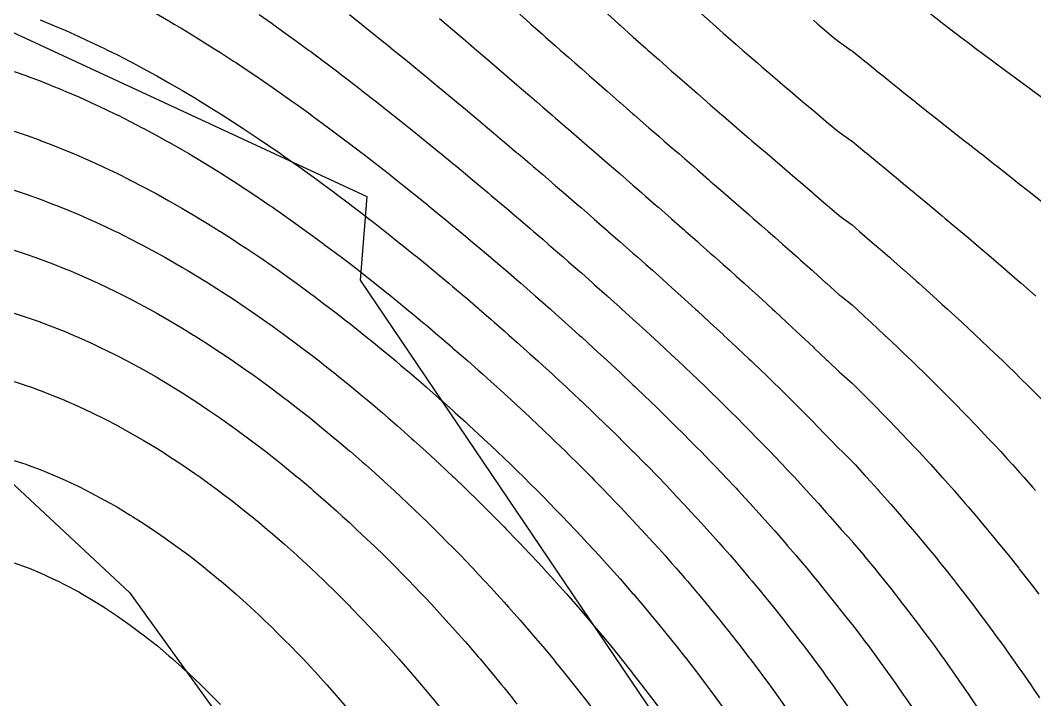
# Model space of a CAD drawing. Extents: x 1412553 to 1415230, y 4927294 to 4931784.
# Drawn here: x 1412633.37 to 1412646.69, y 4931578.79 to 4931587.71 of the extents above; entities that cross this region are included whole.
import ezdxf

# ---------------------------------------------------------------- set-up
doc = ezdxf.new("R2010")
doc.units = 0
doc.header["$MEASUREMENT"] = 0
doc.layers.get('0').update_dxf_attribs({"linetype": 'CONTINUOUS'})
doc.layers.add('LINE', color=2, linetype='CONTINUOUS')

msp = doc.modelspace()

# ---------------------------------------------------------------- linework, layer by layer
at = {"color": 4}
for points in [[(1412624.31, 4931582.43), (1412625.64, 4931584.3), (1412628.73, 4931586.46), (1412633.2, 4931587.59), (1412637.92, 4931585.4), (1412637.83, 4931584.3), (1412637.83, 4931584.3), (1412645.14, 4931573.48), (1412645.14, 4931573.48), (1412645.14, 4931573.48), (1412646.51, 4931569.94), (1412645.58, 4931567.64)], [(1412625.83, 4931580.38), (1412628.75, 4931581.8), (1412632.64, 4931582.21), (1412634.8, 4931580.2), (1412637.58, 4931576.34), (1412641.3, 4931568.83), (1412646.46, 4931561.43), (1412653.58, 4931556.32), (1412661.21, 4931552.91), (1412664.41, 4931553.01), (1412671.43, 4931552.25), (1412680.76, 4931551.75), (1412690.96, 4931557.29), (1412699.75, 4931563.42), (1412708.32, 4931567.05)]]:
    msp.add_lwpolyline(points, dxfattribs=at)
at = {"layer": 'LINE'}
for points in [[(1412635.15047, 4931587.803523), (1412635.319749, 4931587.705391), (1412635.390401, 4931587.66317), (1412635.489028, 4931587.604786), (1412635.658307, 4931587.501536), (1412635.671919, 4931587.493007), (1412635.827586, 4931587.396303), (1412635.942609, 4931587.322844), (1412635.996865, 4931587.288461), (1412636.166144, 4931587.178416), (1412636.204792, 4931587.152681), (1412636.335423, 4931587.066296), (1412636.459104, 4931586.982517), (1412636.504702, 4931586.95182), (1412636.673981, 4931586.835326), (1412636.706684, 4931586.812354), (1412636.84326, 4931586.716942), (1412636.948078, 4931586.642191), (1412637.012539, 4931586.59644), (1412637.181818, 4931586.473958), (1412637.184441, 4931586.472028), (1412637.351097, 4931586.349909), (1412637.41554, 4931586.301865), (1412637.520376, 4931586.223979), (1412637.642585, 4931586.131702), (1412637.689655, 4931586.096261), (1412637.858934, 4931585.966878), (1412637.865829, 4931585.961538), (1412638.028213, 4931585.836079), (1412638.085306, 4931585.791375), (1412638.197492, 4931585.703674), (1412638.301675, 4931585.621212), (1412638.366771, 4931585.569739), (1412638.515151, 4931585.451049), (1412638.53605, 4931585.434339), (1412638.705329, 4931585.297609), (1412638.725838, 4931585.280886), (1412638.874608, 4931585.15955), (1412638.933923, 4931585.110723), (1412639.043887, 4931585.02014), (1412639.139662, 4931584.940559), (1412639.213166, 4931584.879397), (1412639.343129, 4931584.770396), (1412639.382445, 4931584.737356), (1412639.544416, 4931584.600233), (1412639.551724, 4931584.59403), (1412639.721003, 4931584.44946), (1412639.743569, 4931584.43007), (1412639.890282, 4931584.303604), (1412639.940676, 4931584.259907), (1412640.059561, 4931584.156413), (1412640.13573, 4931584.089744), (1412640.22884, 4931584.007879), (1412640.328752, 4931583.91958), (1412640.398119, 4931583.857962), (1412640.519729, 4931583.749417), (1412640.567398, 4931583.706622), (1412640.708631, 4931583.579254), (1412640.736677, 4931583.553798), (1412640.895422, 4931583.409091), (1412640.905956, 4931583.39942), (1412641.075235, 4931583.243393), (1412641.080063, 4931583.238928), (1412641.244514, 4931583.085616), (1412641.262524, 4931583.068765), (1412641.413793, 4931582.925997), (1412641.442716, 4931582.898601), (1412641.583072, 4931582.764425), (1412641.62058, 4931582.728438), (1412641.752351, 4931582.600744), (1412641.796027, 4931582.558275), (1412641.92163, 4931582.43484), (1412641.969017, 4931582.388112), (1412642.090909, 4931582.266553), (1412642.139481, 4931582.217949), (1412642.260188, 4931582.095708), (1412642.307352, 4931582.047786), (1412642.429467, 4931581.922136), (1412642.472584, 4931581.877622), (1412642.598746, 4931581.74564), (1412642.635121, 4931581.707459), (1412642.768025, 4931581.566018), (1412642.794926, 4931581.537296), (1412642.937304, 4931581.383069), (1412642.951968, 4931581.367133), (1412643.106214, 4931581.19697), (1412643.106583, 4931581.196557), (1412643.257741, 4931581.026807), (1412643.275862, 4931581.006133), (1412643.406481, 4931580.856643), (1412643.445141, 4931580.811672), (1412643.552434, 4931580.68648), (1412643.61442, 4931580.612934), (1412643.695617, 4931580.516317), (1412643.783699, 4931580.409695), (1412643.83605, 4931580.346154), (1412643.952978, 4931580.201734), (1412643.973768, 4931580.175991), (1412644.10888, 4931580.005828), (1412644.122257, 4931579.988697), (1412644.246565, 4931579.835664), (1412644.291536, 4931579.77916), (1412644.378251, 4931579.665501), (1412644.460815, 4931579.555311), (1412644.505672, 4931579.495338), (1412644.630094, 4931579.325955), (1412644.630667, 4931579.325175), (1412644.75357, 4931579.155012), (1412644.799373, 4931579.090458), (1412644.874241, 4931578.984848), (1412644.968652, 4931578.849313), (1412644.992761, 4931578.814685), (1412645.109376, 4931578.644522)], [(1412636.504702, 4931587.790336), (1412636.673981, 4931587.670598), (1412636.684276, 4931587.66317), (1412636.84326, 4931587.549448), (1412636.920536, 4931587.493007), (1412637.012539, 4931587.426352), (1412637.152614, 4931587.322844), (1412637.181818, 4931587.301422), (1412637.351097, 4931587.175038), (1412637.380546, 4931587.152681), (1412637.520376, 4931587.047235), (1412637.604776, 4931586.982517), (1412637.689655, 4931586.917825), (1412637.825882, 4931586.812354), (1412637.858934, 4931586.786904), (1412638.028213, 4931586.654704), (1412638.044033, 4931586.642191), (1412638.197492, 4931586.521397), (1412638.259407, 4931586.472028), (1412638.366771, 4931586.386778), (1412638.472435, 4931586.301865), (1412638.53605, 4931586.250926), (1412638.683283, 4931586.131702), (1412638.705329, 4931586.113902), (1412638.874608, 4931585.975893), (1412638.89206, 4931585.961538), (1412639.043887, 4931585.836951), (1412639.098932, 4931585.791375), (1412639.213166, 4931585.696958), (1412639.304061, 4931585.621212), (1412639.382445, 4931585.555962), (1412639.507522, 4931585.451049), (1412639.551724, 4931585.413991), (1412639.709378, 4931585.280886), (1412639.721003, 4931585.27107), (1412639.890282, 4931585.127312), (1412639.909709, 4931585.110723), (1412640.059561, 4931584.982653), (1412640.108544, 4931584.940559), (1412640.22884, 4931584.837028), (1412640.305871, 4931584.770396), (1412640.398119, 4931584.690427), (1412640.501679, 4931584.600233), (1412640.567398, 4931584.542832), (1412640.695938, 4931584.43007), (1412640.736677, 4931584.394204), (1412640.888607, 4931584.259907), (1412640.905956, 4931584.244506), (1412641.075235, 4931584.093688), (1412641.07965, 4931584.089744), (1412641.244514, 4931583.9417), (1412641.269063, 4931583.91958), (1412641.413793, 4931583.788423), (1412641.456697, 4931583.749417), (1412641.583072, 4931583.633774), (1412641.642466, 4931583.579254), (1412641.752351, 4931583.477655), (1412641.826283, 4931583.409091), (1412641.92163, 4931583.319958), (1412642.008052, 4931583.238928), (1412642.090909, 4931583.160562), (1412642.187684, 4931583.068765), (1412642.260188, 4931582.999337), (1412642.365081, 4931582.898601), (1412642.429467, 4931582.836137), (1412642.540161, 4931582.728438), (1412642.598746, 4931582.67081), (1412642.712825, 4931582.558275), (1412642.768025, 4931582.503186), (1412642.883003, 4931582.388112), (1412642.937304, 4931582.333091), (1412643.050617, 4931582.217949), (1412643.106583, 4931582.160335), (1412643.215605, 4931582.047786), (1412643.275862, 4931581.984717), (1412643.377901, 4931581.877622), (1412643.445141, 4931581.806031), (1412643.537471, 4931581.707459), (1412643.61442, 4931581.624067), (1412643.694273, 4931581.537296), (1412643.783699, 4931581.438593), (1412643.848278, 4931581.367133), (1412643.952978, 4931581.249392), (1412643.999479, 4931581.19697), (1412644.122257, 4931581.056237), (1412644.149477, 4931581.026807), (1412644.291536, 4931580.870125), (1412644.303036, 4931580.856643), (1412644.445791, 4931580.68648), (1412644.460815, 4931580.668265), (1412644.585886, 4931580.516317), (1412644.630094, 4931580.461627), (1412644.723272, 4931580.346154), (1412644.799373, 4931580.250096), (1412644.858, 4931580.175991), (1412644.968652, 4931580.033496), (1412644.990114, 4931580.005828), (1412645.119833, 4931579.835664), (1412645.137931, 4931579.811512), (1412645.247276, 4931579.665501), (1412645.30721, 4931579.583971), (1412645.372353, 4931579.495338), (1412645.476489, 4931579.351021), (1412645.495143, 4931579.325175), (1412645.615982, 4931579.155012), (1412645.645768, 4931579.112363), (1412645.734905, 4931578.984848), (1412645.815047, 4931578.868179), (1412645.851846, 4931578.814685), (1412645.967047, 4931578.644522)], [(1412637.689655, 4931587.788623), (1412637.84732, 4931587.66317), (1412637.858934, 4931587.654007), (1412638.028213, 4931587.518618), (1412638.059801, 4931587.493007), (1412638.197492, 4931587.382247), (1412638.270373, 4931587.322844), (1412638.366771, 4931587.244844), (1412638.479275, 4931587.152681), (1412638.53605, 4931587.10648), (1412638.686647, 4931586.982517), (1412638.705329, 4931586.967232), (1412638.874608, 4931586.82736), (1412638.892605, 4931586.812354), (1412639.043887, 4931586.686892), (1412639.097297, 4931586.642191), (1412639.213166, 4931586.545686), (1412639.300858, 4931586.472028), (1412639.382445, 4931586.403787), (1412639.503365, 4931586.301865), (1412639.551724, 4931586.26125), (1412639.704869, 4931586.131702), (1412639.721003, 4931586.118093), (1412639.890282, 4931585.974486), (1412639.905465, 4931585.961538), (1412640.059561, 4931585.830417), (1412640.105196, 4931585.791375), (1412640.22884, 4931585.685764), (1412640.304039, 4931585.621212), (1412640.398119, 4931585.540528), (1412640.501978, 4931585.451049), (1412640.567398, 4931585.394702), (1412640.698993, 4931585.280886), (1412640.736677, 4931585.248277), (1412640.895038, 4931585.110723), (1412640.905956, 4931585.101228), (1412641.075235, 4931584.953602), (1412641.090151, 4931584.940559), (1412641.244514, 4931584.805317), (1412641.284252, 4931584.770396), (1412641.413793, 4931584.656245), (1412641.47718, 4931584.600233), (1412641.583072, 4931584.506337), (1412641.668856, 4931584.43007), (1412641.752351, 4931584.355517), (1412641.859163, 4931584.259907), (1412641.92163, 4931584.20371), (1412642.048003, 4931584.089744), (1412642.090909, 4931584.050823), (1412642.235247, 4931583.91958), (1412642.260188, 4931583.896752), (1412642.420781, 4931583.749417), (1412642.429467, 4931583.74139), (1412642.598746, 4931583.58463), (1412642.604542, 4931583.579254), (1412642.768025, 4931583.42632), (1412642.786402, 4931583.409091), (1412642.937304, 4931583.266308), (1412642.966177, 4931583.238928), (1412643.106583, 4931583.104444), (1412643.143751, 4931583.068765), (1412643.275862, 4931582.940567), (1412643.319012, 4931582.898601), (1412643.445141, 4931582.774509), (1412643.491864, 4931582.728438), (1412643.61442, 4931582.606086), (1412643.662204, 4931582.558275), (1412643.783699, 4931582.435108), (1412643.829954, 4931582.388112), (1412643.952978, 4931582.261371), (1412643.995035, 4931582.217949), (1412644.122257, 4931582.084678), (1412644.160404, 4931582.047786), (1412644.291536, 4931581.918651), (1412644.329931, 4931581.877622), (1412644.460815, 4931581.735509), (1412644.486595, 4931581.707459), (1412644.630094, 4931581.54872), (1412644.640401, 4931581.537296), (1412644.791423, 4931581.367133), (1412644.799373, 4931581.358025), (1412644.939715, 4931581.19697), (1412644.968652, 4931581.163164), (1412645.085199, 4931581.026807), (1412645.137931, 4931580.963972), (1412645.227895, 4931580.856643), (1412645.30721, 4931580.760245), (1412645.367845, 4931580.68648), (1412645.476489, 4931580.551785), (1412645.505081, 4931580.516317), (1412645.639737, 4931580.346154), (1412645.645768, 4931580.338404), (1412645.772143, 4931580.175991), (1412645.815047, 4931580.119784), (1412645.902067, 4931580.005828), (1412645.984326, 4931579.896033), (1412646.029591, 4931579.835664), (1412646.153605, 4931579.667105), (1412646.154787, 4931579.665501), (1412646.278275, 4931579.495338), (1412646.322884, 4931579.432731), (1412646.399684, 4931579.325175), (1412646.492163, 4931579.193301), (1412646.519087, 4931579.155012), (1412646.636887, 4931578.984848), (1412646.661442, 4931578.948844), (1412646.753268, 4931578.814685)], [(1412639.890282, 4931587.827158), (1412640.059561, 4931587.676558), (1412640.07454, 4931587.66317), (1412640.22884, 4931587.52641), (1412640.266358, 4931587.493007), (1412640.398119, 4931587.376604), (1412640.45873, 4931587.322844), (1412640.567398, 4931587.227144), (1412640.651659, 4931587.152681), (1412640.736677, 4931587.078036), (1412640.845138, 4931586.982517), (1412640.905956, 4931586.929265), (1412641.03913, 4931586.812354), (1412641.075235, 4931586.780821), (1412641.233607, 4931586.642191), (1412641.244514, 4931586.632686), (1412641.413793, 4931586.484992), (1412641.428639, 4931586.472028), (1412641.583072, 4931586.337643), (1412641.624136, 4931586.301865), (1412641.752351, 4931586.190469), (1412641.819917, 4931586.131702), (1412641.92163, 4931586.043413), (1412642.015875, 4931585.961538), (1412642.090909, 4931585.896431), (1412642.211887, 4931585.791375), (1412642.260188, 4931585.749449), (1412642.407827, 4931585.621212), (1412642.429467, 4931585.602408), (1412642.598746, 4931585.45526), (1412642.603596, 4931585.451049), (1412642.768025, 4931585.308054), (1412642.799253, 4931585.280886), (1412642.937304, 4931585.160503), (1412642.994367, 4931585.110723), (1412643.106583, 4931585.012514), (1412643.188766, 4931584.940559), (1412643.275862, 4931584.863991), (1412643.382266, 4931584.770396), (1412643.445141, 4931584.714812), (1412643.574678, 4931584.600233), (1412643.61442, 4931584.564872), (1412643.765827, 4931584.43007), (1412643.783699, 4931584.414048), (1412643.952978, 4931584.26221), (1412643.955547, 4931584.259907), (1412644.122257, 4931584.109277), (1412644.147054, 4931584.089744), (1412644.291536, 4931583.974623), (1412644.351893, 4931583.91958), (1412644.460815, 4931583.819246), (1412644.536543, 4931583.749417), (1412644.630094, 4931583.662208), (1412644.718981, 4931583.579254), (1412644.799373, 4931583.503338), (1412644.89906, 4931583.409091), (1412644.968652, 4931583.342459), (1412645.076654, 4931583.238928), (1412645.137931, 4931583.179389), (1412645.251657, 4931583.068765), (1412645.30721, 4931583.013943), (1412645.423961, 4931582.898601), (1412645.476489, 4931582.845917), (1412645.593494, 4931582.728438), (1412645.645768, 4931582.675113), (1412645.760193, 4931582.558275), (1412645.815047, 4931582.501328), (1412645.924013, 4931582.388112), (1412645.984326, 4931582.324353), (1412646.084913, 4931582.217949), (1412646.153605, 4931582.143975), (1412646.242889, 4931582.047786), (1412646.322884, 4931581.960003), (1412646.397944, 4931581.877622), (1412646.492163, 4931581.772232), (1412646.550079, 4931581.707459), (1412646.661442, 4931581.580485), (1412646.699338, 4931581.537296)], [(1412641.075235, 4931587.8016), (1412641.228386, 4931587.66317), (1412641.244514, 4931587.648712), (1412641.413793, 4931587.496823), (1412641.418047, 4931587.493007), (1412641.583072, 4931587.34608), (1412641.609159, 4931587.322844), (1412641.752351, 4931587.196164), (1412641.8015, 4931587.152681), (1412641.92163, 4931587.047037), (1412641.995006, 4931586.982517), (1412642.090909, 4931586.898631), (1412642.189576, 4931586.812354), (1412642.260188, 4931586.750886), (1412642.385113, 4931586.642191), (1412642.429467, 4931586.603741), (1412642.581494, 4931586.472028), (1412642.598746, 4931586.457123), (1412642.768025, 4931586.311071), (1412642.778717, 4931586.301865), (1412642.937304, 4931586.165566), (1412642.976744, 4931586.131702), (1412643.106583, 4931586.020319), (1412643.175168, 4931585.961538), (1412643.275862, 4931585.875242), (1412643.373807, 4931585.791375), (1412643.445141, 4931585.73024), (1412643.572455, 4931585.621212), (1412643.61442, 4931585.585209), (1412643.770917, 4931585.451049), (1412643.783699, 4931585.44006), (1412643.952978, 4931585.294791), (1412643.969209, 4931585.280886), (1412644.122257, 4931585.149244), (1412644.175294, 4931585.110723), (1412644.291536, 4931585.025735), (1412644.390462, 4931584.940559), (1412644.460815, 4931584.879607), (1412644.586892, 4931584.770396), (1412644.630094, 4931584.732706), (1412644.781938, 4931584.600233), (1412644.799373, 4931584.584899), (1412644.968652, 4931584.436081), (1412644.975499, 4931584.43007), (1412645.137931, 4931584.286132), (1412645.167521, 4931584.259907), (1412645.30721, 4931584.134808), (1412645.357519, 4931584.089744), (1412645.476489, 4931583.98196), (1412645.54532, 4931583.91958), (1412645.645768, 4931583.827422), (1412645.730754, 4931583.749417), (1412645.815047, 4931583.671027), (1412645.913691, 4931583.579254), (1412645.984326, 4931583.51261), (1412646.093993, 4931583.409091), (1412646.153605, 4931583.351976), (1412646.271557, 4931583.238928), (1412646.322884, 4931583.188954), (1412646.446287, 4931583.068765), (1412646.492163, 4931583.023338), (1412646.618113, 4931582.898601), (1412646.661442, 4931582.854944), (1412646.786997, 4931582.728438)], [(1412642.275188, 4931587.833333), (1412642.429467, 4931587.695561), (1412642.465815, 4931587.66317), (1412642.598746, 4931587.545622), (1412642.658387, 4931587.493007), (1412642.768025, 4931587.396948), (1412642.852809, 4931587.322844), (1412642.937304, 4931587.249436), (1412643.048957, 4931587.152681), (1412643.106583, 4931587.103001), (1412643.246695, 4931586.982517), (1412643.275862, 4931586.957544), (1412643.445141, 4931586.812979), (1412643.445876, 4931586.812354), (1412643.61442, 4931586.669559), (1412643.646813, 4931586.642191), (1412643.783699, 4931586.526804), (1412643.848854, 4931586.472028), (1412643.952978, 4931586.384601), (1412644.051768, 4931586.301865), (1412644.122257, 4931586.242851), (1412644.283783, 4931586.131702), (1412644.291536, 4931586.126362), (1412644.460815, 4931585.986248), (1412644.490749, 4931585.961538), (1412644.630094, 4931585.846255), (1412644.696561, 4931585.791375), (1412644.799373, 4931585.706206), (1412644.90216, 4931585.621212), (1412644.968652, 4931585.565991), (1412645.107288, 4931585.451049), (1412645.137931, 4931585.425507), (1412645.30721, 4931585.284653), (1412645.311756, 4931585.280886), (1412645.476489, 4931585.143445), (1412645.515759, 4931585.110723), (1412645.645768, 4931585.00155), (1412645.718482, 4931584.940559), (1412645.815047, 4931584.858851), (1412645.919678, 4931584.770396), (1412645.984326, 4931584.715205), (1412646.119104, 4931584.600233), (1412646.153605, 4931584.570482), (1412646.31654, 4931584.43007), (1412646.322884, 4931584.424538), (1412646.492163, 4931584.277273), (1412646.51215, 4931584.259907), (1412646.661442, 4931584.128478), (1412646.705463, 4931584.089744)], [(1412645.30721, 4931587.811356), (1412645.476489, 4931587.679587), (1412645.497777, 4931587.66317), (1412645.645768, 4931587.549459), (1412645.719788, 4931587.493007), (1412645.815047, 4931587.420547), (1412645.944394, 4931587.322844), (1412645.984326, 4931587.292726), (1412646.153605, 4931587.166067), (1412646.171667, 4931587.152681), (1412646.322884, 4931587.04062), (1412646.40182, 4931586.982517), (1412646.492163, 4931586.915943), (1412646.633609, 4931586.812354), (1412646.661442, 4931586.791927), (1412646.830721, 4931586.66874)], [(1412633.626959, 4931587.720965), (1412633.765967, 4931587.66317), (1412633.796238, 4931587.650724), (1412633.965517, 4931587.577933), (1412634.134796, 4931587.501938), (1412634.153889, 4931587.493007), (1412634.304075, 4931587.423432), (1412634.473354, 4931587.341813), (1412634.511229, 4931587.322844), (1412634.642633, 4931587.257597), (1412634.811912, 4931587.170364), (1412634.84506, 4931587.152681), (1412634.981191, 4931587.080609), (1412635.15047, 4931586.987835), (1412635.159872, 4931586.982517), (1412635.319749, 4931586.892699), (1412635.458298, 4931586.812354), (1412635.489028, 4931586.794636), (1412635.658307, 4931586.694147), (1412635.743382, 4931586.642191), (1412635.827586, 4931586.591017), (1412635.996865, 4931586.485294), (1412636.017583, 4931586.472028), (1412636.166144, 4931586.377293), (1412636.281517, 4931586.301865), (1412636.335423, 4931586.266742), (1412636.504702, 4931586.153867), (1412636.537238, 4931586.131702), (1412636.673981, 4931586.038791), (1412636.785294, 4931585.961538), (1412636.84326, 4931585.921391), (1412637.012539, 4931585.801807), (1412637.027045, 4931585.791375), (1412637.181818, 4931585.680233), (1412637.262556, 4931585.621212), (1412637.351097, 4931585.556536), (1412637.493134, 4931585.451049), (1412637.520376, 4931585.43082), (1412637.689655, 4931585.303208), (1412637.718851, 4931585.280886), (1412637.858934, 4931585.173736), (1412637.940194, 4931585.110723), (1412638.028213, 4931585.042405), (1412638.157761, 4931584.940559), (1412638.197492, 4931584.909273), (1412638.366771, 4931584.774414), (1412638.371762, 4931584.770396), (1412638.53605, 4931584.637859), (1412638.582216, 4931584.600233), (1412638.705329, 4931584.499622), (1412638.789623, 4931584.43007), (1412638.874608, 4931584.359718), (1412638.994111, 4931584.259907), (1412639.043887, 4931584.218175), (1412639.195819, 4931584.089744), (1412639.213166, 4931584.075016), (1412639.382445, 4931583.930226), (1412639.394807, 4931583.91958), (1412639.551724, 4931583.783776), (1412639.591162, 4931583.749417), (1412639.721003, 4931583.63566), (1412639.784987, 4931583.579254), (1412639.890282, 4931583.485856), (1412639.976324, 4931583.409091), (1412640.059561, 4931583.334322), (1412640.165183, 4931583.238928), (1412640.22884, 4931583.181014), (1412640.351594, 4931583.068765), (1412640.398119, 4931583.025878), (1412640.53552, 4931582.898601), (1412640.567398, 4931582.868819), (1412640.71695, 4931582.728438), (1412640.736677, 4931582.709751), (1412640.89587, 4931582.558275), (1412640.905956, 4931582.548583), (1412641.072251, 4931582.388112), (1412641.075235, 4931582.385202), (1412641.244514, 4931582.219444), (1412641.246035, 4931582.217949), (1412641.413793, 4931582.0512), (1412641.417215, 4931582.047786), (1412641.583072, 4931581.880313), (1412641.585726, 4931581.877622), (1412641.75156, 4931581.707459), (1412641.752351, 4931581.706637), (1412641.91466, 4931581.537296), (1412641.92163, 4931581.529928), (1412642.075016, 4931581.367133), (1412642.090909, 4931581.350031), (1412642.232593, 4931581.19697), (1412642.260188, 4931581.166729), (1412642.387382, 4931581.026807), (1412642.429467, 4931580.97982), (1412642.539375, 4931580.856643), (1412642.598746, 4931580.789081), (1412642.688565, 4931580.68648), (1412642.768025, 4931580.594279), (1412642.834964, 4931580.516317), (1412642.937304, 4931580.395189), (1412642.978587, 4931580.346154), (1412643.106583, 4931580.191583), (1412643.119449, 4931580.175991), (1412643.257623, 4931580.005828), (1412643.275862, 4931579.982994), (1412643.393151, 4931579.835664), (1412643.445141, 4931579.769231), (1412643.52606, 4931579.665501), (1412643.61442, 4931579.550255), (1412643.656398, 4931579.495338), (1412643.783699, 4931579.325872), (1412643.784221, 4931579.325175), (1412643.909708, 4931579.155012), (1412643.952978, 4931579.095307), (1412644.03284, 4931578.984848), (1412644.122257, 4931578.859027), (1412644.154647, 4931578.814685), (1412644.276673, 4931578.644522)], [(1412638.874608, 4931587.737322), (1412638.961012, 4931587.66317), (1412639.043887, 4931587.592648), (1412639.159905, 4931587.493007), (1412639.213166, 4931587.447622), (1412639.358351, 4931587.322844), (1412639.382445, 4931587.302287), (1412639.551724, 4931587.156769), (1412639.556452, 4931587.152681), (1412639.721003, 4931587.011317), (1412639.754311, 4931586.982517), (1412639.890282, 4931586.865656), (1412639.951935, 4931586.812354), (1412640.059561, 4931586.719806), (1412640.149344, 4931586.642191), (1412640.22884, 4931586.573791), (1412640.346542, 4931586.472028), (1412640.398119, 4931586.427617), (1412640.543532, 4931586.301865), (1412640.567398, 4931586.281296), (1412640.736677, 4931586.134858), (1412640.740318, 4931586.131702), (1412640.905956, 4931585.988473), (1412640.937009, 4931585.961538), (1412641.075235, 4931585.841874), (1412641.133407, 4931585.791375), (1412641.244514, 4931585.695034), (1412641.329437, 4931585.621212), (1412641.413793, 4931585.547916), (1412641.525025, 4931585.451049), (1412641.583072, 4931585.40048), (1412641.720067, 4931585.280886), (1412641.752351, 4931585.252672), (1412641.914462, 4931585.110723), (1412641.92163, 4931585.104434), (1412642.090909, 4931584.955812), (1412642.108261, 4931584.940559), (1412642.260188, 4931584.806631), (1412642.301228, 4931584.770396), (1412642.429467, 4931584.656754), (1412642.493157, 4931584.600233), (1412642.598746, 4931584.506103), (1412642.683907, 4931584.43007), (1412642.768025, 4931584.354567), (1412642.873328, 4931584.259907), (1412642.937304, 4931584.202037), (1412643.061266, 4931584.089744), (1412643.106583, 4931584.048398), (1412643.247558, 4931583.91958), (1412643.275862, 4931583.893513), (1412643.432072, 4931583.749417), (1412643.445141, 4931583.737255), (1412643.61442, 4931583.57947), (1412643.614652, 4931583.579254), (1412643.783699, 4931583.420014), (1412643.795276, 4931583.409091), (1412643.952978, 4931583.258703), (1412643.973682, 4931583.238928), (1412644.122257, 4931583.09536), (1412644.15287, 4931583.068765), (1412644.291536, 4931582.946449), (1412644.340291, 4931582.898601), (1412644.460815, 4931582.778728), (1412644.511287, 4931582.728438), (1412644.630094, 4931582.608385), (1412644.679598, 4931582.558275), (1412644.799373, 4931582.435215), (1412644.845145, 4931582.388112), (1412644.968652, 4931582.259011), (1412645.007873, 4931582.217949), (1412645.137931, 4931582.079561), (1412645.16775, 4931582.047786), (1412645.30721, 4931581.896637), (1412645.324732, 4931581.877622), (1412645.476489, 4931581.710038), (1412645.478822, 4931581.707459), (1412645.63021, 4931581.537296), (1412645.645768, 4931581.51949), (1412645.778781, 4931581.367133), (1412645.815047, 4931581.324807), (1412645.924532, 4931581.19697), (1412645.984326, 4931581.12581), (1412646.067506, 4931581.026807), (1412646.153605, 4931580.922325), (1412646.207743, 4931580.856643), (1412646.322884, 4931580.714199), (1412646.345305, 4931580.68648), (1412646.480406, 4931580.516317), (1412646.492163, 4931580.501247), (1412646.613322, 4931580.346154), (1412646.661442, 4931580.283344), (1412646.743837, 4931580.175991)], [(1412643.783699, 4931587.714461), (1412643.843793, 4931587.66317), (1412643.952978, 4931587.570594), (1412644.044943, 4931587.493007), (1412644.122257, 4931587.428145), (1412644.276663, 4931587.322844), (1412644.291536, 4931587.312775), (1412644.460815, 4931587.174326), (1412644.48743, 4931587.152681), (1412644.630094, 4931587.036996), (1412644.697596, 4931586.982517), (1412644.799373, 4931586.900532), (1412644.90932, 4931586.812354), (1412644.968652, 4931586.76481), (1412645.122327, 4931586.642191), (1412645.137931, 4931586.629738), (1412645.30721, 4931586.495465), (1412645.336915, 4931586.472028), (1412645.476489, 4931586.361736), (1412645.552551, 4931586.301865), (1412645.645768, 4931586.228295), (1412645.768592, 4931586.131702), (1412645.815047, 4931586.095035), (1412645.984326, 4931585.961872), (1412645.984753, 4931585.961538), (1412646.153605, 4931585.828964), (1412646.201632, 4931585.791375), (1412646.322884, 4931585.695885), (1412646.417972, 4931585.621212), (1412646.492163, 4931585.562518), (1412646.633432, 4931585.451049), (1412646.661442, 4931585.428761), (1412646.830721, 4931585.294582)], [(1412633.288401, 4931587.041455), (1412633.452054, 4931586.982517), (1412633.45768, 4931586.980508), (1412633.626959, 4931586.916768), (1412633.796238, 4931586.849795), (1412633.886466, 4931586.812354), (1412633.965517, 4931586.779773), (1412634.134796, 4931586.70676), (1412634.27814, 4931586.642191), (1412634.304075, 4931586.630573), (1412634.473354, 4931586.551531), (1412634.63699, 4931586.472028), (1412634.642633, 4931586.469298), (1412634.811912, 4931586.384274), (1412634.970136, 4931586.301865), (1412634.981191, 4931586.296127), (1412635.15047, 4931586.205215), (1412635.282894, 4931586.131702), (1412635.319749, 4931586.111297), (1412635.489028, 4931586.014625), (1412635.579241, 4931585.961538), (1412635.658307, 4931585.915101), (1412635.827586, 4931585.812822), (1412635.862152, 4931585.791375), (1412635.996865, 4931585.707887), (1412636.133146, 4931585.621212), (1412636.166144, 4931585.600234), (1412636.335423, 4931585.490026), (1412636.393941, 4931585.451049), (1412636.504702, 4931585.377259), (1412636.646244, 4931585.280886), (1412636.673981, 4931585.261984), (1412636.84326, 4931585.144295), (1412636.890636, 4931585.110723), (1412637.012539, 4931585.024211), (1412637.128293, 4931584.940559), (1412637.181818, 4931584.9018), (1412637.351097, 4931584.777137), (1412637.360109, 4931584.770396), (1412637.520376, 4931584.650224), (1412637.586056, 4931584.600233), (1412637.689655, 4931584.521136), (1412637.807281, 4931584.43007), (1412637.858934, 4931584.389931), (1412638.024105, 4931584.259907), (1412638.028213, 4931584.256659), (1412638.197492, 4931584.121277), (1412638.236479, 4931584.089744), (1412638.366771, 4931583.983871), (1412638.445064, 4931583.91958), (1412638.53605, 4931583.844472), (1412638.650076, 4931583.749417), (1412638.705329, 4931583.703095), (1412638.851721, 4931583.579254), (1412638.874608, 4931583.559771), (1412639.043887, 4931583.414458), (1412639.050091, 4931583.409091), (1412639.213166, 4931583.267063), (1412639.245235, 4931583.238928), (1412639.382445, 4931583.117674), (1412639.437409, 4931583.068765), (1412639.551724, 4931582.966243), (1412639.626661, 4931582.898601), (1412639.721003, 4931582.812731), (1412639.813051, 4931582.728438), (1412639.890282, 4931582.657084), (1412639.996618, 4931582.558275), (1412640.059561, 4931582.499236), (1412640.177389, 4931582.388112), (1412640.22884, 4931582.339103), (1412640.355366, 4931582.217949), (1412640.398119, 4931582.176581), (1412640.530555, 4931582.047786), (1412640.567398, 4931582.011559), (1412640.702959, 4931581.877622), (1412640.736677, 4931581.843925), (1412640.872574, 4931581.707459), (1412640.905956, 4931581.673533), (1412641.039383, 4931581.537296), (1412641.075235, 4931581.500227), (1412641.203381, 4931581.367133), (1412641.244514, 4931581.323852), (1412641.364559, 4931581.19697), (1412641.413793, 4931581.144227), (1412641.522905, 4931581.026807), (1412641.583072, 4931580.961153), (1412641.678423, 4931580.856643), (1412641.752351, 4931580.774437), (1412641.831108, 4931580.68648), (1412641.92163, 4931580.583874), (1412641.980974, 4931580.516317), (1412642.090909, 4931580.389249), (1412642.12803, 4931580.346154), (1412642.260188, 4931580.190325), (1412642.272293, 4931580.175991), (1412642.413772, 4931580.005828), (1412642.429467, 4931579.986649), (1412642.552503, 4931579.835664), (1412642.598746, 4931579.777988), (1412642.688552, 4931579.665501), (1412642.768025, 4931579.564299), (1412642.82196, 4931579.495338), (1412642.937304, 4931579.34539), (1412642.952792, 4931579.325175), (1412643.081067, 4931579.155012), (1412643.106583, 4931579.120607), (1412643.20688, 4931578.984848), (1412643.275862, 4931578.889907), (1412643.330321, 4931578.814685), (1412643.445141, 4931578.653445)], [(1412633.288401, 4931586.257312), (1412633.45768, 4931586.198963), (1412633.626959, 4931586.137288), (1412633.641493, 4931586.131702), (1412633.796238, 4931586.072406), (1412633.965517, 4931586.004238), (1412634.066611, 4931585.961538), (1412634.134796, 4931585.932797), (1412634.304075, 4931585.85813), (1412634.449081, 4931585.791375), (1412634.473354, 4931585.780213), (1412634.642633, 4931585.699118), (1412634.799099, 4931585.621212), (1412634.811912, 4931585.614833), (1412634.981191, 4931585.527391), (1412635.123916, 4931585.451049), (1412635.15047, 4931585.436836), (1412635.319749, 4931585.343183), (1412635.42887, 4931585.280886), (1412635.489028, 4931585.246494), (1412635.658307, 4931585.146804), (1412635.717875, 4931585.110723), (1412635.827586, 4931585.04413), (1412635.993737, 4931584.940559), (1412635.996865, 4931584.938604), (1412636.166144, 4931584.830129), (1412636.257165, 4931584.770396), (1412636.335423, 4931584.718871), (1412636.504702, 4931584.604914), (1412636.51151, 4931584.600233), (1412636.673981, 4931584.488112), (1412636.756438, 4931584.43007), (1412636.84326, 4931584.36869), (1412636.994335, 4931584.259907), (1412637.012539, 4931584.246733), (1412637.181818, 4931584.122102), (1412637.225062, 4931584.089744), (1412637.351097, 4931583.994928), (1412637.449751, 4931583.91958), (1412637.520376, 4931583.865326), (1412637.669138, 4931583.749417), (1412637.689655, 4931583.73333), (1412637.858934, 4931583.59885), (1412637.883299, 4931583.579254), (1412638.028213, 4931583.46191), (1412638.092704, 4931583.409091), (1412638.197492, 4931583.322644), (1412638.297895, 4931583.238928), (1412638.366771, 4931583.181057), (1412638.499109, 4931583.068765), (1412638.53605, 4931583.037163), (1412638.696531, 4931582.898601), (1412638.705329, 4931582.89094), (1412638.874608, 4931582.74225), (1412638.890206, 4931582.728438), (1412639.043887, 4931582.59113), (1412639.080382, 4931582.558275), (1412639.213166, 4931582.437594), (1412639.26723, 4931582.388112), (1412639.382445, 4931582.281612), (1412639.450857, 4931582.217949), (1412639.551724, 4931582.123109), (1412639.631329, 4931582.047786), (1412639.721003, 4931581.962006), (1412639.808691, 4931581.877622), (1412639.890282, 4931581.798218), (1412639.983003, 4931581.707459), (1412640.059561, 4931581.631647), (1412640.154301, 4931581.537296), (1412640.22884, 4931581.462161), (1412640.322608, 4931581.367133), (1412640.398119, 4931581.28964), (1412640.487944, 4931581.19697), (1412640.567398, 4931581.11393), (1412640.650336, 4931581.026807), (1412640.736677, 4931580.934878), (1412640.809786, 4931580.856643), (1412640.905956, 4931580.752315), (1412640.966333, 4931580.68648), (1412641.075235, 4931580.566048), (1412641.11998, 4931580.516317), (1412641.244514, 4931580.375886), (1412641.270752, 4931580.346154), (1412641.413793, 4931580.181632), (1412641.418674, 4931580.175991), (1412641.563699, 4931580.005828), (1412641.583072, 4931579.982746), (1412641.705895, 4931579.835664), (1412641.752351, 4931579.779165), (1412641.845346, 4931579.665501), (1412641.92163, 4931579.570796), (1412641.982104, 4931579.495338), (1412642.090909, 4931579.357393), (1412642.116197, 4931579.325175), (1412642.247656, 4931579.155012), (1412642.260188, 4931579.13853), (1412642.376455, 4931578.984848), (1412642.429467, 4931578.913654), (1412642.502799, 4931578.814685), (1412642.598746, 4931578.683123)], [(1412633.288401, 4931585.48083), (1412633.377238, 4931585.451049), (1412633.45768, 4931585.424061), (1412633.626959, 4931585.363751), (1412633.796238, 4931585.300031), (1412633.844455, 4931585.280886), (1412633.965517, 4931585.23273), (1412634.134796, 4931585.161982), (1412634.251861, 4931585.110723), (1412634.304075, 4931585.087799), (1412634.473354, 4931585.010073), (1412634.618648, 4931584.940559), (1412634.642633, 4931584.929043), (1412634.811912, 4931584.844451), (1412634.954746, 4931584.770396), (1412634.981191, 4931584.756627), (1412635.15047, 4931584.665295), (1412635.267173, 4931584.600233), (1412635.319749, 4931584.570778), (1412635.489028, 4931584.472909), (1412635.560967, 4931584.43007), (1412635.658307, 4931584.371787), (1412635.827586, 4931584.267613), (1412635.839778, 4931584.259907), (1412635.996865, 4931584.160026), (1412636.10476, 4931584.089744), (1412636.166144, 4931584.049496), (1412636.335423, 4931583.935922), (1412636.359251, 4931583.91958), (1412636.504702, 4931583.819134), (1412636.603656, 4931583.749417), (1412636.673981, 4931583.699502), (1412636.840257, 4931583.579254), (1412636.84326, 4931583.577065), (1412637.012539, 4931583.451413), (1412637.068627, 4931583.409091), (1412637.181818, 4931583.322983), (1412637.290638, 4931583.238928), (1412637.351097, 4931583.191818), (1412637.506811, 4931583.068765), (1412637.520376, 4931583.057947), (1412637.689655, 4931582.921109), (1412637.717148, 4931582.898601), (1412637.858934, 4931582.781448), (1412637.92236, 4931582.728438), (1412638.028213, 4931582.6391), (1412638.122962, 4931582.558275), (1412638.197492, 4931582.494051), (1412638.319204, 4931582.388112), (1412638.366771, 4931582.346278), (1412638.511332, 4931582.217949), (1412638.53605, 4931582.195766), (1412638.699529, 4931582.047786), (1412638.705329, 4931582.042476), (1412638.874608, 4931581.886214), (1412638.883843, 4931581.877622), (1412639.043887, 4931581.727009), (1412639.064511, 4931581.707459), (1412639.213166, 4931581.56487), (1412639.241715, 4931581.537296), (1412639.382445, 4931581.39971), (1412639.415547, 4931581.367133), (1412639.551724, 4931581.231433), (1412639.586087, 4931581.19697), (1412639.721003, 4931581.059931), (1412639.753413, 4931581.026807), (1412639.890282, 4931580.885069), (1412639.91757, 4931580.856643), (1412640.059561, 4931580.706708), (1412640.078607, 4931580.68648), (1412640.22884, 4931580.524724), (1412640.236603, 4931580.516317), (1412640.391528, 4931580.346154), (1412640.398119, 4931580.338809), (1412640.543397, 4931580.175991), (1412640.567398, 4931580.148699), (1412640.692318, 4931580.005828), (1412640.736677, 4931579.954347), (1412640.838355, 4931579.835664), (1412640.905956, 4931579.755579), (1412640.981552, 4931579.665501), (1412641.075235, 4931579.552178), (1412641.121958, 4931579.495338), (1412641.244514, 4931579.343961), (1412641.259637, 4931579.325175), (1412641.394485, 4931579.155012), (1412641.413793, 4931579.130267), (1412641.526597, 4931578.984848), (1412641.583072, 4931578.910928), (1412641.656167, 4931578.814685), (1412641.752351, 4931578.686092)], [(1412633.288401, 4931584.692098), (1412633.45768, 4931584.636278), (1412633.560247, 4931584.600233), (1412633.626959, 4931584.576646), (1412633.796238, 4931584.513097), (1412633.965517, 4931584.446032), (1412634.003731, 4931584.43007), (1412634.134796, 4931584.374948), (1412634.304075, 4931584.300268), (1412634.391495, 4931584.259907), (1412634.473354, 4931584.221829), (1412634.642633, 4931584.139638), (1412634.741391, 4931584.089744), (1412634.811912, 4931584.053827), (1412634.981191, 4931583.964295), (1412635.062803, 4931583.91958), (1412635.15047, 4931583.871133), (1412635.319749, 4931583.774476), (1412635.362264, 4931583.749417), (1412635.489028, 4931583.67402), (1412635.64393, 4931583.579254), (1412635.658307, 4931583.570374), (1412635.827586, 4931583.462829), (1412635.910072, 4931583.409091), (1412635.996865, 4931583.351984), (1412636.164766, 4931583.238928), (1412636.166144, 4931583.23799), (1412636.335423, 4931583.120092), (1412636.407637, 4931583.068765), (1412636.504702, 4931582.999034), (1412636.641895, 4931582.898601), (1412636.673981, 4931582.874854), (1412636.84326, 4931582.747267), (1412636.867811, 4931582.728438), (1412637.012539, 4931582.616198), (1412637.086092, 4931582.558275), (1412637.181818, 4931582.482024), (1412637.298053, 4931582.388112), (1412637.351097, 4931582.344746), (1412637.504152, 4931582.217949), (1412637.520376, 4931582.204344), (1412637.689655, 4931582.060574), (1412637.704531, 4931582.047786), (1412637.858934, 4931581.913434), (1412637.899654, 4931581.877622), (1412638.028213, 4931581.763147), (1412638.090119, 4931581.707459), (1412638.197492, 4931581.60964), (1412638.276163, 4931581.537296), (1412638.366771, 4931581.452885), (1412638.45801, 4931581.367133), (1412638.53605, 4931581.292821), (1412638.635869, 4931581.19697), (1412638.705329, 4931581.12937), (1412638.809888, 4931581.026807), (1412638.874608, 4931580.962457), (1412638.980232, 4931580.856643), (1412639.043887, 4931580.791993), (1412639.147019, 4931580.68648), (1412639.213166, 4931580.617853), (1412639.310358, 4931580.516317), (1412639.382445, 4931580.439939), (1412639.470363, 4931580.346154), (1412639.551724, 4931580.258122), (1412639.627121, 4931580.175991), (1412639.721003, 4931580.07224), (1412639.780707, 4931580.005828), (1412639.890282, 4931579.882171), (1412639.931223, 4931579.835664), (1412640.059561, 4931579.687743), (1412640.078733, 4931579.665501), (1412640.22324, 4931579.495338), (1412640.22884, 4931579.488641), (1412640.364628, 4931579.325175), (1412640.398119, 4931579.28426), (1412640.503207, 4931579.155012), (1412640.567398, 4931579.074901), (1412640.639075, 4931578.984848), (1412640.736677, 4931578.860406), (1412640.772293, 4931578.814685), (1412640.902922, 4931578.644522)], [(1412633.288401, 4931583.867097), (1412633.45768, 4931583.811368), (1412633.626959, 4931583.751836), (1412633.6334, 4931583.749417), (1412633.796238, 4931583.687564), (1412633.965517, 4931583.61956), (1412634.060577, 4931583.579254), (1412634.134796, 4931583.5474), (1412634.304075, 4931583.470979), (1412634.435099, 4931583.409091), (1412634.473354, 4931583.390791), (1412634.642633, 4931583.306106), (1412634.771794, 4931583.238928), (1412634.811912, 4931583.217789), (1412634.981191, 4931583.125065), (1412635.080484, 4931583.068765), (1412635.15047, 4931583.028554), (1412635.319749, 4931582.928078), (1412635.367874, 4931582.898601), (1412635.489028, 4931582.823394), (1412635.6379, 4931582.728438), (1412635.658307, 4931582.715241), (1412635.827586, 4931582.602699), (1412635.892797, 4931582.558275), (1412635.996865, 4931582.486386), (1412636.136043, 4931582.388112), (1412636.166144, 4931582.366551), (1412636.335423, 4931582.242637), (1412636.368471, 4931582.217949), (1412636.504702, 4931582.114723), (1412636.59149, 4931582.047786), (1412636.673981, 4931581.983238), (1412636.806753, 4931581.877622), (1412636.84326, 4931581.848154), (1412637.012539, 4931581.709397), (1412637.014866, 4931581.707459), (1412637.181818, 4931581.566383), (1412637.215784, 4931581.537296), (1412637.351097, 4931581.419714), (1412637.410858, 4931581.367133), (1412637.520376, 4931581.269342), (1412637.600498, 4931581.19697), (1412637.689655, 4931581.115232), (1412637.785078, 4931581.026807), (1412637.858934, 4931580.95734), (1412637.964895, 4931580.856643), (1412638.028213, 4931580.795566), (1412638.140238, 4931580.68648), (1412638.197492, 4931580.629882), (1412638.311326, 4931580.516317), (1412638.366771, 4931580.460166), (1412638.478386, 4931580.346154), (1412638.53605, 4931580.286358), (1412638.641608, 4931580.175991), (1412638.705329, 4931580.108362), (1412638.801159, 4931580.005828), (1412638.874608, 4931579.92606), (1412638.957194, 4931579.835664), (1412639.043887, 4931579.739345), (1412639.109847, 4931579.665501), (1412639.213166, 4931579.548105), (1412639.259252, 4931579.495338), (1412639.382445, 4931579.352206), (1412639.405537, 4931579.325175), (1412639.548759, 4931579.155012), (1412639.551724, 4931579.151432), (1412639.688638, 4931578.984848), (1412639.721003, 4931578.944904), (1412639.825693, 4931578.814685), (1412639.890282, 4931578.733192)], [(1412633.288401, 4931582.969689), (1412633.45768, 4931582.913706), (1412633.50002, 4931582.898601), (1412633.626959, 4931582.852502), (1412633.796238, 4931582.786875), (1412633.938276, 4931582.728438), (1412633.965517, 4931582.717025), (1412634.134796, 4931582.641814), (1412634.304075, 4931582.562896), (1412634.31349, 4931582.558275), (1412634.473354, 4931582.478381), (1412634.642633, 4931582.39032), (1412634.646693, 4931582.388112), (1412634.811912, 4931582.2966), (1412634.949087, 4931582.217949), (1412634.981191, 4931582.199198), (1412635.15047, 4931582.096663), (1412635.228647, 4931582.047786), (1412635.319749, 4931581.98978), (1412635.489028, 4931581.87895), (1412635.490995, 4931581.877622), (1412635.658307, 4931581.762595), (1412635.73659, 4931581.707459), (1412635.827586, 4931581.642196), (1412635.970638, 4931581.537296), (1412635.996865, 4931581.517705), (1412636.166144, 4931581.388391), (1412636.193396, 4931581.367133), (1412636.335423, 4931581.254335), (1412636.406376, 4931581.19697), (1412636.504702, 4931581.116037), (1412636.611339, 4931581.026807), (1412636.673981, 4931580.973435), (1412636.808965, 4931580.856643), (1412636.84326, 4931580.826435), (1412636.999901, 4931580.68648), (1412637.012539, 4931580.674986), (1412637.181818, 4931580.518933), (1412637.184618, 4931580.516317), (1412637.351097, 4931580.358076), (1412637.363493, 4931580.346154), (1412637.520376, 4931580.192676), (1412637.537243, 4931580.175991), (1412637.689655, 4931580.022684), (1412637.706239, 4931580.005828), (1412637.858934, 4931579.848017), (1412637.870769, 4931579.835664), (1412638.028213, 4931579.668626), (1412638.031131, 4931579.665501), (1412638.187317, 4931579.495338), (1412638.197492, 4931579.484071), (1412638.339656, 4931579.325175), (1412638.366771, 4931579.294388), (1412638.488406, 4931579.155012), (1412638.53605, 4931579.099586), (1412638.633786, 4931578.984848), (1412638.705329, 4931578.899603), (1412638.775963, 4931578.814685), (1412638.874608, 4931578.694379)], [(1412633.288401, 4931581.933417), (1412633.45272, 4931581.877622), (1412633.45768, 4931581.875892), (1412633.626959, 4931581.811608), (1412633.796238, 4931581.742854), (1412633.877819, 4931581.707459), (1412633.965517, 4931581.668417), (1412634.134796, 4931581.588503), (1412634.237716, 4931581.537296), (1412634.304075, 4931581.503427), (1412634.473354, 4931581.412653), (1412634.554567, 4931581.367133), (1412634.642633, 4931581.316522), (1412634.811912, 4931581.21537), (1412634.841493, 4931581.19697), (1412634.981191, 4931581.107923), (1412635.104535, 4931581.026807), (1412635.15047, 4931580.995852), (1412635.319749, 4931580.878142), (1412635.349736, 4931580.856643), (1412635.489028, 4931580.754399), (1412635.579321, 4931580.68648), (1412635.658307, 4931580.625656), (1412635.797126, 4931580.516317), (1412635.827586, 4931580.491763), (1412635.996865, 4931580.352316), (1412636.004179, 4931580.346154), (1412636.166144, 4931580.206657), (1412636.201113, 4931580.175991), (1412636.335423, 4931580.055643), (1412636.390093, 4931580.005828), (1412636.504702, 4931579.899164), (1412636.571868, 4931579.835664), (1412636.673981, 4931579.737118), (1412636.747118, 4931579.665501), (1412636.84326, 4931579.569469), (1412636.916457, 4931579.495338), (1412637.012539, 4931579.39613), (1412637.08038, 4931579.325175), (1412637.181818, 4931579.217082), (1412637.239346, 4931579.155012), (1412637.351097, 4931579.032276), (1412637.393768, 4931578.984848), (1412637.520376, 4931578.841696), (1412637.543994, 4931578.814685), (1412637.689655, 4931578.645388)], [(1412633.288401, 4931580.588233), (1412633.45768, 4931580.52642), (1412633.482738, 4931580.516317), (1412633.626959, 4931580.45592), (1412633.796238, 4931580.379522), (1412633.864979, 4931580.346154), (1412633.965517, 4931580.29553), (1412634.134796, 4931580.205), (1412634.185934, 4931580.175991), (1412634.304075, 4931580.106566), (1412634.46808, 4931580.005828), (1412634.473354, 4931580.002474), (1412634.642633, 4931579.889229), (1412634.719763, 4931579.835664), (1412634.811912, 4931579.769545), (1412634.952142, 4931579.665501), (1412634.981191, 4931579.643249), (1412635.15047, 4931579.509188), (1412635.167402, 4931579.495338), (1412635.319749, 4931579.367015), (1412635.368152, 4931579.325175), (1412635.489028, 4931579.217672), (1412635.557831, 4931579.155012), (1412635.658307, 4931579.061004), (1412635.73791, 4931578.984848), (1412635.827586, 4931578.896838), (1412635.909566, 4931578.814685), (1412635.996865, 4931578.725114)]]:
    msp.add_lwpolyline(points, dxfattribs=at)

doc.saveas('drawing.dxf')
